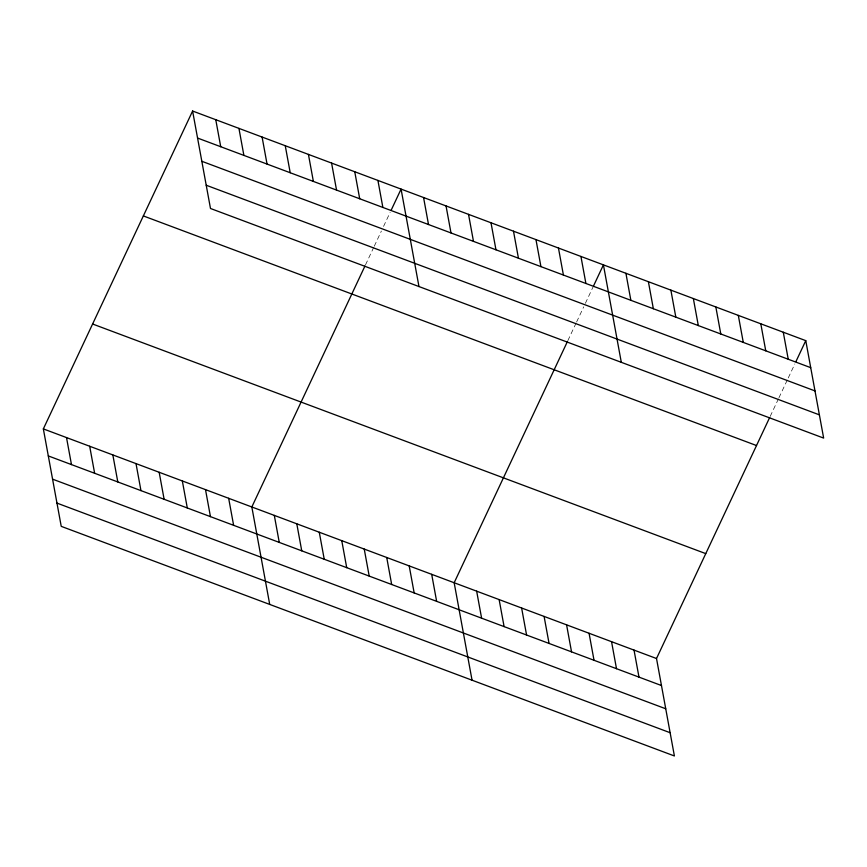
<?xml version="1.0" encoding="UTF-8"?>
<svg xmlns="http://www.w3.org/2000/svg" width="867" height="867" viewBox="0 0 867 867"><rect width="100%" height="100%" fill="white"/><g stroke="black" fill="none" stroke-linecap="round" stroke-linejoin="round"><path stroke-width="0.65" stroke-dasharray="4.33 3.25" d="M365.506 264.858L373.71 247.377M374.262 246.217L381.372 231.066M383.561 226.395L390.128 212.415M567.852 340.633L576.056 323.153M576.609 321.982L583.719 306.831M585.366 303.342L593.028 287.02M770.189 416.409L778.403 398.928M778.945 397.758L787.702 379.107M788.255 377.947L794.822 363.956"/><path stroke-width="1.3" d="M769.647 417.569L656.514 658.519L674.396 755.97L61.232 526.356L43.35 428.905L192.604 111.03L805.768 340.644L823.65 438.095L210.486 208.481L192.604 111.03M364.964 266.028L251.831 506.978L269.713 604.418M391.223 210.085L401.074 189.104L418.967 286.554M567.3 341.804L454.167 582.743L472.049 680.194M593.57 285.85L603.421 264.879L621.303 362.319M795.917 361.626L805.768 340.644M197.557 138.048L810.721 367.662M201.827 161.284L814.991 390.909M206.216 185.235L819.38 414.849M143.348 215.926L756.512 445.54M92.606 324.009L705.771 553.623M43.35 428.905L656.514 658.519M48.303 455.923L661.467 685.537M52.573 479.158L665.737 708.773M56.973 503.109L670.137 732.723M783.28 332.224L788.244 359.241M760.803 323.814L765.756 350.821M738.316 315.393L743.279 342.4M715.839 306.972L720.791 333.979M693.351 298.551L698.314 325.569M670.874 290.131L675.827 317.149M648.386 281.71L653.35 308.728M625.909 273.289L630.862 300.307M580.933 256.459L585.897 283.466M634.026 650.098L638.99 677.116M558.456 248.038L563.409 275.045M611.549 641.678L616.502 668.695M535.969 239.617L540.932 266.635M589.061 633.268L594.025 660.275M513.492 231.196L518.444 258.214M566.584 624.847L571.537 651.854M491.004 222.776L495.967 249.794M544.097 616.426L549.06 643.433M468.527 214.355L473.48 241.373M521.62 608.005L526.572 635.012M446.039 205.945L451.003 232.952M499.132 599.585L504.095 626.603M423.562 197.524L428.515 224.531M476.655 591.164L481.608 618.182M377.914 180.423L382.867 207.441M431.69 574.333L436.643 601.34M354.755 171.753L359.707 198.771M409.202 565.913L414.166 592.92M331.584 163.083L336.548 190.09M386.725 557.492L391.678 584.499M308.424 154.402L313.377 181.42M364.238 549.071L369.201 576.078M285.254 145.732L290.217 172.739M341.761 540.65L346.713 567.668M262.094 137.051L267.047 164.069M319.273 532.23L324.236 559.248M238.934 128.381L243.887 155.399M296.796 523.809L301.749 550.827M215.764 119.711L220.727 146.718M274.308 515.388L279.261 542.406M228.66 498.297L233.624 525.315M205.501 489.627L210.453 516.634M182.33 480.947L187.294 507.964M159.17 472.277L164.123 499.294M136.011 463.607L140.963 490.614M112.84 454.926L117.804 481.944M89.68 446.256L94.633 473.263M66.51 437.575L71.473 464.593"/></g></svg>
